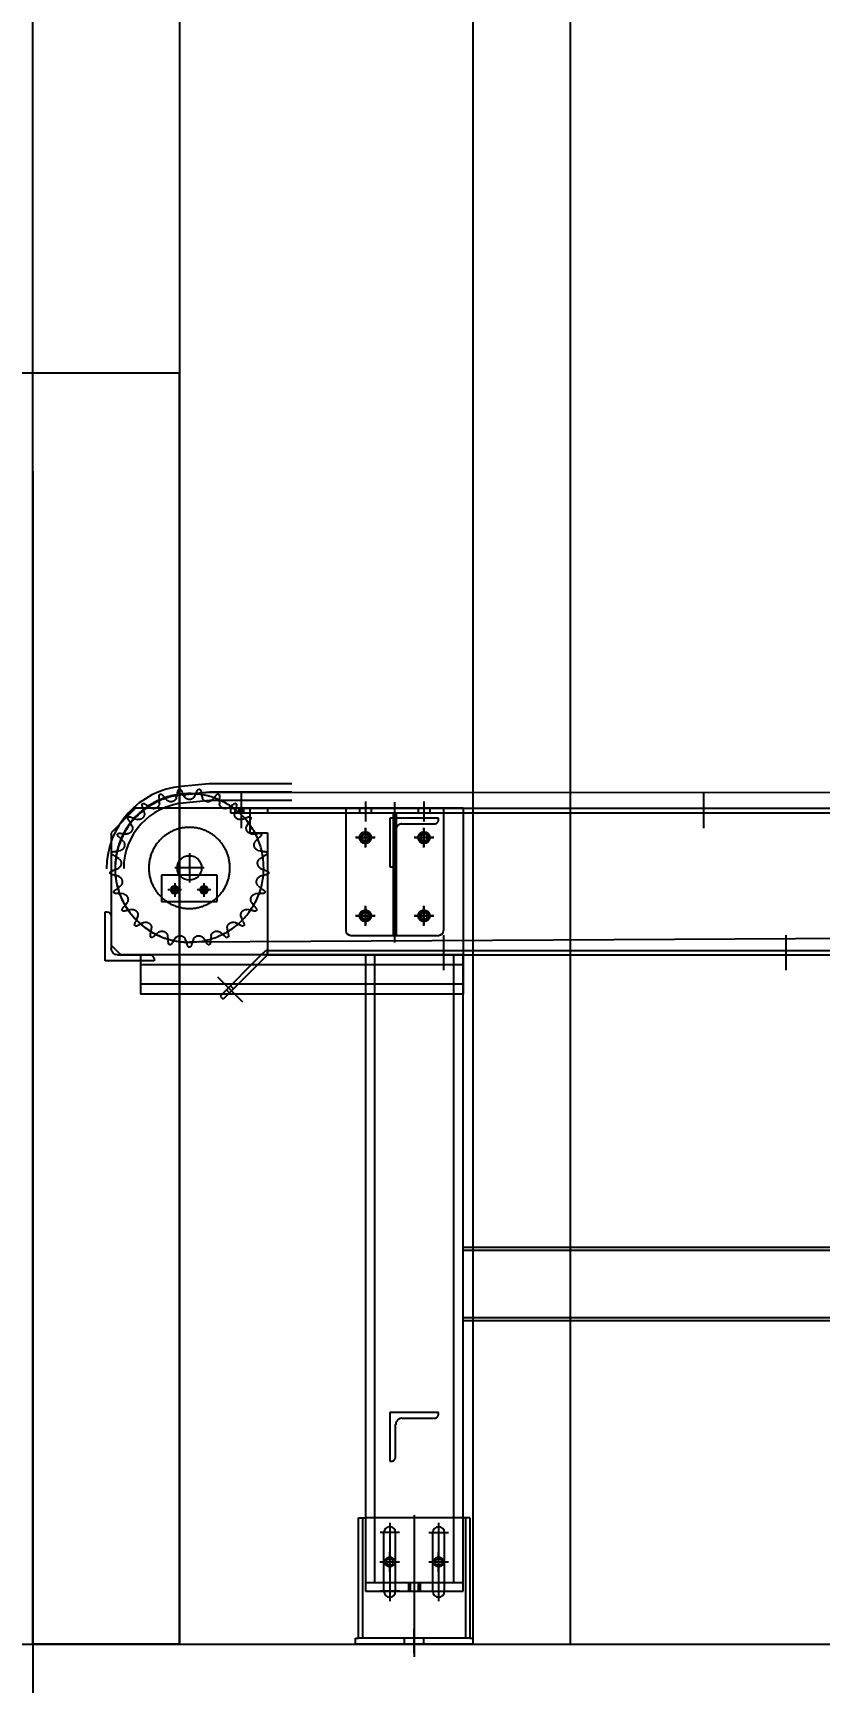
# Model space of a CAD drawing. Extents: x 0 to 210250, y -124674 to 148500.
# Drawn here: x 180977 to 181781, y -120342 to -118655 of the extents above; entities that cross this region are included whole.
import ezdxf

# ---------------------------------------------------------------- set-up
doc = ezdxf.new("R2010")
doc.units = 0
doc.header["$LTSCALE"] = 400
doc.header["$PDSIZE"] = 2
doc.linetypes.add('CENTER', pattern=[23, 20, -1, 1, -1])
doc.linetypes.add('HIDDEN', pattern=[9.525, 6.35, -3.175])
doc.layers.get('0').update_dxf_attribs({"linetype": 'CONTINUOUS'})
doc.layers.get('DEFPOINTS').update_dxf_attribs({"linetype": 'CONTINUOUS'})
for name, color, linetype in [('DIM', 2, 'CONTINUOUS'), ('GZ_3', 8, 'HIDDEN'), ('GZ_4', 4, 'CENTER'), ('GZ_Qoo02', 2, 'CONTINUOUS'), ('GZ_Qoo04', 4, 'CONTINUOUS'), ('GZ_Qoo06', 6, 'CONTINUOUS'), ('GZ_Qoo10', 181, 'CONTINUOUS'), ('WALL', 2, 'CONTINUOUS')]:
    doc.layers.add(name, color=color, linetype=linetype)
doc.styles.add('ROMANS', font='romans.shx', dxfattribs={"width": 0.8})
doc.styles.get("Standard").update_dxf_attribs({"font": 'ISOCP.SHX', "bigfont": 'CHINESET.SHX'})
doc.dimstyles.new('AM_ISO', dxfattribs={"dimscale": 300, "dimtxt": 3.5, "dimasz": 3.5, "dimexe": 1, "dimexo": 1, "dimgap": 1.5, "dimtad": 1, "dimdsep": 46, "dimtxsty": 'Standard', "dimcen": 0, "dimclrd": 256, "dimclre": 256, "dimclrt": 256, "dimadec": 0, "dimazin": 2, "dimtp": 0.1, "dimtm": 0.1, "dimtfac": 0.71, "dimtmove": 0, "dimatfit": 3, "dimfxl": 0, "dimlwd": -1, "dimlwe": -1, "dimarcsym": 0})

# ---------------------------------------------------------------- blocks, each defined once
blk = doc.blocks.new('A$C59AC08B8')
at = {"layer": 'WALL', "linetype": 'HIDDEN'}
blk.add_line((2337.27, 572.45), (2337.27, -1626.08), dxfattribs=at)
at = {"layer": 'WALL', "color": 3, "linetype": 'Continuous'}
blk.add_lwpolyline([(2337.27, -266.08), (2337.27, -336.08), (2467.27, -336.08), (2467.27, -266.08)], close=True, dxfattribs=at)
blk = doc.blocks.new('_DotSmall')
at = {"color": 0, "linetype": 'ByBlock', "const_width": 0.5}
blk.add_lwpolyline([(-0.0625, 0, 1), (0.0625, 0, 1)], format="xyb", close=True, dxfattribs=at)
blk = doc.blocks.new('*D234')
at = {"layer": 'DEFPOINTS', "color": 0, "transparency": 16777216}
for p in [(180576.6, -119003.3), (180976.6, -119003.3), (180976.6, -122752.7)]:
    blk.add_point(p, dxfattribs=at)
at = {"layer": 'DIM', "linetype": 'ByBlock', "transparency": 16777216}
for p, q in [((180576.6, -119103.3), (180576.6, -122852.7)), ((180976.6, -119103.3), (180976.6, -122852.7)), ((180276.6, -122752.7), (179179.5, -122752.7)), ((180976.6, -122752.7), (180576.6, -122752.7)), ((180976.6, -122752.7), (181576.6, -122752.7))]:
    blk.add_line(p, q, dxfattribs=at)
at = {"layer": 'DIM', "transparency": 16777216}
blk.add_solid([(180276.6, -122702.7), (180276.6, -122802.7), (180576.6, -122752.7)], dxfattribs=at)
at = {"layer": 'DIM', "transparency": 16777216, "xscale": 300, "yscale": 300, "zscale": 300, "rotation": 180}
blk.add_blockref('_DotSmall', (180976.6, -122752.7), dxfattribs=at)
at = {"layer": 'DIM', "transparency": 16777216, "insert": (179578.1, -122512.7), "char_height": 300, "attachment_point": 5, "style": 'ROMANS'}
blk.add_mtext('400', dxfattribs=at)
blk = doc.blocks.new('*D235')
at = {"layer": 'DEFPOINTS', "color": 0, "transparency": 16777216}
for p in [(180976.6, -120303.3), (181126.6, -120303.3), (181126.6, -122752.7)]:
    blk.add_point(p, dxfattribs=at)
at = {"layer": 'DIM', "linetype": 'ByBlock', "transparency": 16777216}
for p, q in [((180976.6, -120403.3), (180976.6, -122852.7)), ((181126.6, -120403.3), (181126.6, -122852.7)), ((180976.6, -122752.7), (180676.6, -122752.7)), ((180976.6, -122752.7), (181126.6, -122752.7)), ((181426.6, -122752.7), (181726.6, -122752.7))]:
    blk.add_line(p, q, dxfattribs=at)
at = {"layer": 'DIM', "transparency": 16777216}
blk.add_solid([(181426.6, -122702.7), (181426.6, -122802.7), (181126.6, -122752.7)], dxfattribs=at)
at = {"layer": 'DIM', "transparency": 16777216, "xscale": 300, "yscale": 300, "zscale": 300}
blk.add_blockref('_DotSmall', (180976.6, -122752.7), dxfattribs=at)
at = {"layer": 'DIM', "transparency": 16777216, "insert": (181051.6, -122512.7), "char_height": 300, "attachment_point": 5, "style": 'ROMANS'}
blk.add_mtext('150', dxfattribs=at)
blk = doc.blocks.new('*D236')
at = {"layer": 'DEFPOINTS', "color": 0, "transparency": 16777216}
for p in [(181126.6, -120303.3), (184976.6, -120503.3), (184976.6, -122752.7)]:
    blk.add_point(p, dxfattribs=at)
at = {"layer": 'DIM', "linetype": 'ByBlock', "transparency": 16777216}
for p, q in [((181126.6, -120403.3), (181126.6, -122852.7)), ((184976.6, -120603.3), (184976.6, -122852.7)), ((181426.6, -122752.7), (184676.6, -122752.7))]:
    blk.add_line(p, q, dxfattribs=at)
at = {"layer": 'DIM', "transparency": 16777216}
for points in [[(181426.6, -122702.7), (181426.6, -122802.7), (181126.6, -122752.7)], [(184676.6, -122702.7), (184676.6, -122802.7), (184976.6, -122752.7)]]:
    blk.add_solid(points, dxfattribs=at)
at = {"layer": 'DIM', "transparency": 16777216, "insert": (183051.6, -122512.7), "char_height": 300, "attachment_point": 5, "style": 'ROMANS'}
blk.add_mtext('3850', dxfattribs=at)
blk = doc.blocks.new('*D237')
at = {"layer": 'DEFPOINTS', "color": 0, "transparency": 16777216}
for p in [(180876.6, -120303.3), (180976.6, -120303.3), (180876.6, -121124)]:
    blk.add_point(p, dxfattribs=at)
at = {"layer": 'DIM', "linetype": 'ByBlock', "transparency": 16777216}
for p, q in [((180876.6, -120403.3), (180876.6, -121224)), ((180976.6, -120403.3), (180976.6, -121224)), ((180576.6, -121124), (179513.8, -121124)), ((180976.6, -121124), (180876.6, -121124)), ((181276.6, -121124), (181576.6, -121124))]:
    blk.add_line(p, q, dxfattribs=at)
at = {"layer": 'DIM', "transparency": 16777216}
for points in [[(180576.6, -121074), (180576.6, -121174), (180876.6, -121124)], [(181276.6, -121074), (181276.6, -121174), (180976.6, -121124)]]:
    blk.add_solid(points, dxfattribs=at)
at = {"layer": 'DIM', "transparency": 16777216, "insert": (179895.2, -120884), "char_height": 300, "attachment_point": 5, "style": 'ROMANS'}
blk.add_mtext('100', dxfattribs=at)
blk = doc.blocks.new('RS60T25')
for p, q in [((-30.6, 70), (-30.7, 65.7)), ((-22.6, 68.9), (-25.6, 71.9)), ((-12.2, 75.4), (-13.4, 71.3)), ((-4.8, 72.3), (-6.9, 76)), ((6.9, 76), (4.8, 72.3)), ((13.4, 71.3), (12.2, 75.4)), ((25.6, 71.9), (22.6, 68.9)), ((30.7, 65.7), (30.6, 70)), ((-53, 49.5), (-57.1, 50.7)), ((-47, 60.2), (-46, 56)), ((-39, 61.1), (-42.7, 63.3)), ((42.7, 63.3), (39, 61.1)), ((46, 56), (47, 60.2)), ((57.1, 50.7), (53, 49.5)), ((-63.6, 34.7), (-67.9, 34.9)), ((-60.5, 46.6), (-58.5, 42.8)), ((58.5, 42.8), (60.5, 46.6)), ((67.9, 34.9), (63.6, 34.7)), ((-70.3, 17.8), (-74.5, 17)), ((-70.2, 30), (-67.3, 26.9)), ((67.3, 26.9), (70.2, 30)), ((74.5, 17), (70.3, 17.8)), ((-75.5, 11.6), (-71.9, 9.3)), ((71.9, 9.3), (75.5, 11.6)), ((-72.5, -0.2), (-76.3, -2.1)), ((-76, -7.5), (-72, -8.9)), ((72, -8.9), (76, -7.5)), ((76.3, -2.1), (72.5, -0.2)), ((-70.2, -18.3), (-73.4, -21)), ((-71.7, -26.1), (-67.5, -26.5)), ((67.5, -26.5), (71.7, -26.1)), ((73.4, -21), (70.2, -18.3)), ((-63.4, -35.1), (-65.9, -38.6)), ((-63, -43.2), (-58.8, -42.4)), ((-52.7, -49.8), (-54.2, -53.8)), ((54.2, -53.8), (52.7, -49.8)), ((58.8, -42.4), (63, -43.2)), ((65.9, -38.6), (63.4, -35.1)), ((-50.3, -57.5), (-46.4, -55.7)), ((-38.6, -61.3), (-39.1, -65.6)), ((-34.4, -68.2), (-31.1, -65.5)), ((31.1, -65.5), (34.4, -68.2)), ((39.1, -65.6), (38.6, -61.3)), ((46.4, -55.7), (50.3, -57.5)), ((-22.2, -69), (-21.6, -73.2)), ((-16.4, -74.6), (-13.8, -71.2)), ((-4.3, -72.4), (-2.7, -76.3)), ((2.7, -76.3), (4.3, -72.4)), ((13.8, -71.2), (16.4, -74.6)), ((21.6, -73.2), (22.2, -69))]:
    blk.add_line(p, q)
blk.add_circle((0, 0), 41.5)
for centre, radius, start, end in [((-21.1, 72.7), 9.81, 166.0175, 190.7087), ((-46, 68), 15.6, 7.16, 10.7087), ((0, 0), 81.1, 111.6, 112.1883), ((0, 0), 81.1, 111.0117, 111.6), ((-34.4, 67.5), 9.81, 32.4913, 57.1825), ((-13, 81.1), 15.6, 212.4913, 216.04), ((-18.9, 73.6), 6.02, 231.8, 284.4), ((-18.9, 73.6), 6.02, 284.4, 337), ((-2.4, 75.7), 9.81, 151.6175, 176.3087), ((-27.7, 77.3), 15.6, 352.76, 356.3087), ((0, 0), 81.1, 97.2, 97.7883), ((0, 0), 81.1, 96.6117, 97.2), ((-16.5, 73.9), 9.81, 18.0913, 42.7825), ((7.6, 81.8), 15.6, 198.0913, 201.64), ((0, 76), 6.02, 217.4, 270), ((0, 76), 6.02, 270, 322.6), ((-7.6, 81.8), 15.6, 338.36, 341.9087), ((16.5, 73.9), 9.81, 137.2175, 161.9087), ((0, 0), 81.1, 82.8, 83.3883), ((0, 0), 81.1, 82.2117, 82.8), ((2.4, 75.7), 9.81, 3.6913, 28.3825), ((27.7, 77.3), 15.6, 183.6913, 187.24), ((18.9, 73.6), 6.02, 203, 255.6), ((18.9, 73.6), 6.02, 255.6, 308.2), ((13, 81.1), 15.6, 323.96, 327.5087), ((34.4, 67.5), 9.81, 122.8175, 147.5087), ((0, 0), 81.1, 68.4, 68.9883), ((0, 0), 81.1, 67.8117, 68.4), ((21.1, 72.7), 9.81, 349.2913, 13.9825), ((46, 68), 15.6, 169.2913, 172.84), ((0, 0), 81.1, 140.4, 140.9883), ((-53.5, 53.6), 9.81, 194.8175, 219.5087), ((0, 0), 81.1, 139.8117, 140.4), ((-62.7, 42.6), 9.81, 61.2913, 85.9825), ((-50.5, 64.8), 15.6, 241.2913, 244.84), ((-52, 55.4), 6.02, 260.6, 313.2), ((0, 0), 81.1, 126, 126.5883), ((-38.5, 65.2), 9.81, 180.4175, 205.1087), ((-52, 55.4), 6.02, 313.2, 5.8), ((0, 0), 81.1, 125.4117, 126), ((-61.5, 54.4), 15.6, 21.56, 25.1087), ((-50.1, 56.8), 9.81, 46.8913, 71.5825), ((-32.8, 75.3), 15.6, 226.8913, 230.44), ((-36.6, 66.6), 6.02, 246.2, 298.8), ((-36.6, 66.6), 6.02, 298.8, 351.4), ((36.6, 66.6), 6.02, 188.6, 241.2), ((36.6, 66.6), 6.02, 241.2, 293.8), ((32.8, 75.3), 15.6, 309.56, 313.1087), ((50.1, 56.8), 9.81, 108.4175, 133.1087), ((52, 55.4), 6.02, 174.2, 226.8), ((0, 0), 81.1, 54, 54.5883), ((61.5, 54.4), 15.6, 154.8913, 158.44), ((38.5, 65.2), 9.81, 334.8913, 359.5825), ((0, 0), 81.1, 53.4117, 54), ((52, 55.4), 6.02, 226.8, 279.4), ((50.5, 64.8), 15.6, 295.16, 298.7087), ((62.7, 42.6), 9.81, 94.0175, 118.7087), ((53.5, 53.6), 9.81, 320.4913, 345.1825), ((0, 0), 81.1, 39.6, 40.1883), ((0, 0), 81.1, 39.0117, 39.6), ((0, 0), 81.1, 154.8, 155.3883), ((-65.2, 38.6), 9.81, 209.2175, 233.9087), ((0, 0), 81.1, 154.2117, 154.8), ((-71.3, 25.6), 9.81, 75.6913, 100.3825), ((-65, 50.2), 15.6, 255.6913, 259.24), ((-64.2, 40.7), 6.02, 275, 327.6), ((-73.1, 37.4), 15.6, 35.96, 39.5087), ((-64.2, 40.7), 6.02, 327.6, 20.2), ((64.2, 40.7), 6.02, 159.8, 212.4), ((64.2, 40.7), 6.02, 212.4, 265), ((73.1, 37.4), 15.6, 140.4913, 144.04), ((65, 50.2), 15.6, 280.76, 284.3087), ((71.3, 25.6), 9.81, 79.6175, 104.3087), ((65.2, 38.6), 9.81, 306.0913, 330.7825), ((0, 0), 81.1, 25.2, 25.7883), ((0, 0), 81.1, 24.6117, 25.2), ((-75.4, 7.1), 9.81, 90.0913, 114.7825), ((-75.4, 32.5), 15.6, 270.0913, 273.64), ((-80.1, 18.1), 15.6, 50.36, 53.9087), ((-72.3, 23.5), 6.02, 289.4, 342), ((-72.3, 23.5), 6.02, 342, 34.6), ((72.3, 23.5), 6.02, 145.4, 198), ((72.3, 23.5), 6.02, 198, 250.6), ((80.1, 18.1), 15.6, 126.0913, 129.64), ((75.4, 32.5), 15.6, 266.36, 269.9087), ((75.4, 7.1), 9.81, 65.2175, 89.9087), ((0, 0), 81.1, 169.2, 169.7883), ((-72.7, 21.2), 9.81, 223.6175, 248.3087), ((0, 0), 81.1, 168.6117, 169.2), ((-82.1, -2.4), 15.6, 64.76, 68.3087), ((-75.8, 4.8), 6.02, 303.8, 356.4), ((-75.8, 4.8), 6.02, 356.4, 49), ((75.8, 4.8), 6.02, 131, 183.6), ((75.8, 4.8), 6.02, 183.6, 236.2), ((82.1, -2.4), 15.6, 111.6913, 115.24), ((72.7, 21.2), 9.81, 291.6913, 316.3825), ((0, 0), 81.1, 10.8, 11.3883), ((0, 0), 81.1, 10.2117, 10.8), ((-74.8, -11.9), 9.81, 104.4913, 129.1825), ((0, 0), 81.1, 183.0117, 183.6), ((0, 0), 81.1, 183.6, 184.1883), ((-75.7, 2.4), 9.81, 238.0175, 262.7087), ((-81.1, 12.7), 15.6, 284.4913, 288.04), ((-78.9, -22.8), 15.6, 79.16, 82.7087), ((-74.7, -14.2), 6.02, 10.8, 63.4), ((-74.7, -14.2), 6.02, 318.2, 10.8), ((74.7, -14.2), 6.02, 169.2, 221.8), ((74.7, -14.2), 6.02, 116.6, 169.2), ((78.9, -22.8), 15.6, 97.2913, 100.84), ((81.1, 12.7), 15.6, 251.96, 255.5087), ((75.7, 2.4), 9.81, 277.2913, 301.9825), ((74.8, -11.9), 9.81, 50.8175, 75.5087), ((0, 0), 81.1, 355.8117, 356.4), ((0, 0), 81.1, 356.4, 356.9883), ((-69.5, -30.1), 9.81, 118.8913, 143.5825), ((0, 0), 81.1, 197.4117, 198), ((0, 0), 81.1, 198, 198.5883), ((-73.9, -16.5), 9.81, 252.4175, 277.1087), ((-81.8, -7.9), 15.6, 298.8913, 302.44), ((-70.8, -41.7), 15.6, 93.56, 97.1087), ((-68.8, -32.4), 6.02, 25.2, 77.8), ((-68.8, -32.4), 6.02, 332.6, 25.2), ((68.8, -32.4), 6.02, 154.8, 207.4), ((68.8, -32.4), 6.02, 102.2, 154.8), ((70.8, -41.7), 15.6, 82.8913, 86.44), ((73.9, -16.5), 9.81, 262.8913, 287.5825), ((81.8, -7.9), 15.6, 237.56, 241.1087), ((69.5, -30.1), 9.81, 36.4175, 61.1087), ((0, 0), 81.1, 341.4117, 342), ((0, 0), 81.1, 342, 342.5883), ((-59.8, -46.4), 9.81, 133.2913, 157.9825), ((0, 0), 81.1, 211.8117, 212.4), ((0, 0), 81.1, 212.4, 212.9883), ((-67.5, -34.4), 9.81, 266.8175, 291.5087), ((-77.2, -28), 15.6, 313.2913, 316.84), ((-58.2, -58), 15.6, 107.96, 111.5087), ((-58.6, -48.4), 6.02, 39.6, 92.2), ((-58.6, -48.4), 6.02, 347, 39.6), ((58.6, -48.4), 6.02, 140.4, 193), ((58.6, -48.4), 6.02, 87.8, 140.4), ((58.2, -58), 15.6, 68.4913, 72.04), ((67.5, -34.4), 9.81, 248.4913, 273.1825), ((77.2, -28), 15.6, 223.16, 226.7087), ((59.8, -46.4), 9.81, 22.0175, 46.7087), ((0, 0), 81.1, 327.0117, 327.6), ((0, 0), 81.1, 327.6, 328.1883), ((-46.4, -59.9), 9.81, 147.6913, 172.3825), ((0, 0), 81.1, 226.2117, 226.8), ((0, 0), 81.1, 226.8, 227.3883), ((-56.8, -50.1), 9.81, 281.2175, 305.9087), ((-67.8, -46.3), 15.6, 327.6913, 331.24), ((-41.9, -70.6), 15.6, 122.36, 125.9087), ((-44.7, -61.5), 6.02, 54, 106.6), ((-44.7, -61.5), 6.02, 1.4, 54), ((-30.1, -69.5), 9.81, 162.0913, 186.7825), ((-54.2, -61.7), 15.6, 342.0913, 345.64), ((-28, -70.7), 6.02, 68.4, 121), ((-28, -70.7), 6.02, 15.8, 68.4), ((28, -70.7), 6.02, 111.6, 164.2), ((28, -70.7), 6.02, 59, 111.6), ((44.7, -61.5), 6.02, 126, 178.6), ((54.2, -61.7), 15.6, 194.36, 197.9087), ((30.1, -69.5), 9.81, 353.2175, 17.9087), ((44.7, -61.5), 6.02, 73.4, 126), ((41.9, -70.6), 15.6, 54.0913, 57.64), ((56.8, -50.1), 9.81, 234.0913, 258.7825), ((67.8, -46.3), 15.6, 208.76, 212.3087), ((46.4, -59.9), 9.81, 7.6175, 32.3087), ((0, 0), 81.1, 312.6117, 313.2), ((0, 0), 81.1, 313.2, 313.7883), ((0, 0), 81.1, 240.6117, 241.2), ((0, 0), 81.1, 241.2, 241.7883), ((-42.6, -62.6), 9.81, 295.6175, 320.3087), ((-23.1, -78.8), 15.6, 136.76, 140.3087), ((-37.1, -73.3), 15.6, 356.4913, 0.04), ((-11.8, -74.8), 9.81, 176.4913, 201.1825), ((0, 0), 81.1, 255.0117, 255.6), ((0, 0), 81.1, 255.6, 256.1883), ((-25.7, -71.3), 9.81, 310.0175, 334.7087), ((-2.7, -82.1), 15.6, 151.16, 154.7087), ((-9.5, -75.4), 6.02, 82.8, 135.4), ((-9.5, -75.4), 6.02, 30.2, 82.8), ((-17.8, -80.2), 15.6, 10.8913, 14.44), ((7.1, -75.4), 9.81, 190.8913, 215.5825), ((0, 0), 81.1, 269.4117, 270), ((0, 0), 81.1, 270, 270.5883), ((-7.1, -75.4), 9.81, 324.4175, 349.1087), ((17.8, -80.2), 15.6, 165.56, 169.1087), ((9.5, -75.4), 6.02, 97.2, 149.8), ((9.5, -75.4), 6.02, 44.6, 97.2), ((2.7, -82.1), 15.6, 25.2913, 28.84), ((25.7, -71.3), 9.81, 205.2913, 229.9825), ((0, 0), 81.1, 283.8117, 284.4), ((0, 0), 81.1, 284.4, 284.9883), ((11.8, -74.8), 9.81, 338.8175, 3.5087), ((37.1, -73.3), 15.6, 179.96, 183.5087), ((23.1, -78.8), 15.6, 39.6913, 43.24), ((42.6, -62.6), 9.81, 219.6913, 244.3825), ((0, 0), 81.1, 298.2117, 298.8), ((0, 0), 81.1, 298.8, 299.3883)]:
    blk.add_arc(centre, radius, start, end)
at = {"layer": 'GZ_4'}
blk.add_circle((0, 0), 76, dxfattribs=at)
blk = doc.blocks.new('M10 牙')
blk.add_circle((0, 0), 3.5)
at = {"layer": 'GZ_3'}
blk.add_circle((0, 0), 5, dxfattribs=at)
at = {"layer": 'GZ_4'}
for p, q in [((-10.1, 0), (10.1, 0)), ((0, -10.1), (0, 10.1))]:
    blk.add_line(p, q, dxfattribs=at)
blk = doc.blocks.new('L-F50X50X6')
for p, q in [((1.5, 50), (0, 50)), ((0, 50), (0, 0)), ((6, 12.5), (6, 45.5)), ((0, 0), (50, 0)), ((45.5, 6), (12.5, 6)), ((50, 0), (50, 1.5))]:
    blk.add_line(p, q)
for centre, radius, start, end in [((1.5, 45.5), 4.5, 0, 90), ((12.5, 12.5), 6.5, 180, 270), ((45.5, 1.5), 4.5, 0, 90)]:
    blk.add_arc(centre, radius, start, end)
blk = doc.blocks.new('SCR1-64560521')
blk.add_circle((0, 0), 2.5)
at = {"layer": 'GZ_3'}
blk.add_arc((0, 0), 3, 255, 195, dxfattribs=at)
at = {"layer": 'GZ_4'}
for p, q in [((-3.6, 0), (3.6, 0)), ((0, 3.6), (0, -3.6))]:
    blk.add_line(p, q, dxfattribs=at)
blk = doc.blocks.new('A$C15852625-1')
for p, q in [((35.5, 399.3), (10.5, 374.3)), ((370.5, 399.3), (35.5, 399.3)), ((132.5, 399.3), (3020.5, 399.3)), ((370.5, 399.3), (370.5, 249.3)), ((10.5, 374.3), (10.5, 259.3)), ((10.5, 259.3), (20.5, 249.3)), ((170.5, 249.3), (170.5, 253.8)), ((370.5, 249.3), (20.5, 249.3)), ((164.1, 249.3), (122, 207.1)), ((170.5, 249.3), (125.1, 204)), ((170.5, 249.3), (1015.5, 249.3)), ((122, 207.1), (125.1, 204))]:
    blk.add_line(p, q)
blk.add_circle((90.5, 338.3), 12.5)
at = {"layer": 'GZ_3'}
for p, q in [((132.5, 399.3), (132.5, 394.8)), ((132.5, 399.3), (170.5, 399.3)), ((132.5, 394.8), (3020.5, 394.8)), ((141, 399.3), (141, 394.8)), ((141.8, 399.3), (141.8, 394.8)), ((145.2, 399.3), (145.2, 394.8)), ((146, 399.3), (146, 394.8)), ((152.5, 399.3), (152.5, 374.3)), ((170.5, 399.3), (170.5, 394.8)), ((152.5, 374.3), (170.5, 374.3)), ((170.5, 374.3), (170.5, 249.3)), ((164.1, 249.3), (168.6, 253.8)), ((170.5, 253.8), (168.6, 253.8)), ((170.5, 253.8), (2950.5, 253.8)), ((128.3, 213.5), (131.5, 210.3)), ((132.6, 217.7), (135.8, 214.6))]:
    blk.add_line(p, q, dxfattribs=at)
at = {"layer": 'GZ_4'}
for p, q in [((143.5, 415.1), (143.5, 379.1)), ((300.5, 405.3), (300.5, 262)), ((616.5, 415.1), (616.5, 379.1)), ((105.5, 338.3), (75.5, 338.3)), ((90.5, 353.3), (90.5, 323.3)), ((350.5, 269.6), (350.5, 233.6)), ((700.5, 269.6), (700.5, 233.6)), ((119.3, 226.8), (144.8, 201.3))]:
    blk.add_line(p, q, dxfattribs=at)
at = {"xscale": -1}
for name, p in [('M10 牙', (270.5, 369.3)), ('M10 牙', (330.5, 369.3)), ('SCR1-64560521', (75.5, 315.8)), ('SCR1-64560521', (105.5, 315.8)), ('M10 牙', (270.5, 289.3)), ('M10 牙', (330.5, 289.3))]:
    blk.add_blockref(name, p, dxfattribs=at)
at = {"xscale": -1, "rotation": 270}
blk.add_blockref('L-F50X50X6', (4.5, 243.3), dxfattribs=at)
blk = doc.blocks.new('A$C0D192D92')
at = {"layer": 'GZ_Qoo02'}
for p, q in [((-280, 40), (-280, 0)), ((-280, 40), (50, 40)), ((50, 40), (50, 0)), ((-280, 30), (50, 30)), ((-280, 10), (50, 10)), ((-280, 0), (50, 0))]:
    blk.add_line(p, q, dxfattribs=at)
blk = doc.blocks.new('A$C1B676047-1')
for p, q in [((-599, 819.4), (-599, 168.4)), ((-499, 168.4), (-499, 819.4)), ((-499, 520.4), (671, 520.4)), ((-499, 445.4), (671, 445.4)), ((-599, 168.4), (-499, 168.4))]:
    blk.add_line(p, q)
at = {"layer": 'GZ_3'}
for p, q in [((-589.5, 819.4), (-589.5, 177.4)), ((-508.5, 177.4), (-508.5, 819.4)), ((-499, 517.2), (671, 517.2)), ((-499, 448.6), (671, 448.6)), ((-599, 177.4), (-499, 177.4)), ((-555, 177.4), (-555, 168.4)), ((-553.3, 177.4), (-553.3, 168.4)), ((-544.8, 177.4), (-544.8, 168.4)), ((-543, 177.4), (-543, 168.4))]:
    blk.add_line(p, q, dxfattribs=at)
at = {"layer": 'GZ_4'}
blk.add_line((-549, 188.4), (-549, 157.3), dxfattribs=at)
for name, p in [('A$C15852625-1', (-869.5, 570.1)), ('M10 牙', (-574, 198.4)), ('M10 牙', (-524, 198.4))]:
    blk.add_blockref(name, p)
at = {"xscale": -1}
blk.add_blockref('A$C0D192D92', (-779, 779.4), dxfattribs=at)
at = {"layer": 'GZ_3', "rotation": 270.0000000000001}
for p in [(-574, 959.4), (-574, 351.4)]:
    blk.add_blockref('L-F50X50X6', p, dxfattribs=at)
blk = doc.blocks.new('A$C06CE2DE4')
for p, q in [((0, 27), (0, 0)), ((57, 27), (0, 27)), ((57, 0), (57, 27)), ((0, 0), (57, 0))]:
    blk.add_line(p, q)
for centre in [(13.5, 12), (43.5, 12)]:
    blk.add_circle(centre, 4)
at = {"layer": 'GZ_4'}
for p, q in [((13.5, 19), (13.5, 5)), ((43.5, 5), (43.5, 19)), ((20.5, 12), (6.5, 12)), ((50.5, 12), (36.5, 12))]:
    blk.add_line(p, q, dxfattribs=at)
blk = doc.blocks.new('A$C356F1CE9-5')
for p, q in [((-80, 30), (20, 30)), ((-80, 30), (-80, -95)), ((20, 30), (20, -95)), ((-75, -100), (15, -100))]:
    blk.add_line(p, q)
for centre in [(-60, 0), (0, 0), (-60, -80), (0, -80)]:
    blk.add_circle(centre, 6)
for centre, start, end in [((-75, -95), 180, 270), ((15, -95), 270, 0)]:
    blk.add_arc(centre, 5, start, end)
at = {"layer": 'GZ_3'}
for p, q in [((-80, 25.5), (20, 25.5)), ((-66, 30), (-66, 25.5)), ((-54, 30), (-54, 25.5)), ((-31.6, 25.5), (-31.6, -100)), ((-28.4, 25.5), (-28.4, -100)), ((-6, 30), (-6, 25.5)), ((6, 30), (6, 25.5))]:
    blk.add_line(p, q, dxfattribs=at)
at = {"layer": 'GZ_4'}
for p, q in [((-60, 37), (-60, 16.4)), ((-30, 36.1), (-30, -105.8)), ((0, 37), (0, 16.4)), ((-69.6, 0), (-50.4, 0)), ((-60, 9.6), (-60, -9.6)), ((-9.6, 0), (9.6, 0)), ((0, 9.6), (0, -9.6)), ((-69.6, -80), (-50.4, -80)), ((-60, -70.4), (-60, -89.6)), ((-9.6, -80), (9.6, -80)), ((0, -70.4), (0, -89.6))]:
    blk.add_line(p, q, dxfattribs=at)
blk = doc.blocks.new('A$C2E147C35-1')
for p, q in [((68, 41), (68, 164)), ((68, 164), (75, 164)), ((182, 164), (75, 164)), ((182, 164), (182, 41)), ((94, 89), (94, 149)), ((106, 89), (106, 149)), ((144, 89), (144, 149)), ((156, 89), (156, 149)), ((65, 41), (68, 41)), ((65, 35), (65, 41)), ((185, 35), (65, 35)), ((182, 41), (68, 41)), ((182, 41), (185, 41)), ((185, 41), (185, 35))]:
    blk.add_line(p, q)
for centre, start, end in [((100, 149), 0, 180), ((150, 149), 0, 180), ((100, 89), 180, 0), ((150, 89), 180, 0)]:
    blk.add_arc(centre, 6, start, end)
at = {"layer": 'GZ_3'}
for p, q in [((72.5, 41), (72.5, 164)), ((177.5, 164), (177.5, 41)), ((115, 35), (115, 41)), ((135, 35), (135, 41))]:
    blk.add_line(p, q, dxfattribs=at)
at = {"layer": 'GZ_4'}
for p, q in [((100, 159), (100, 79)), ((125, 167), (125, 22)), ((150, 159), (150, 79)), ((110, 149), (90, 149)), ((110, 149), (90, 149)), ((140, 149), (160, 149)), ((140, 149), (160, 149)), ((110, 89), (90, 89)), ((140, 89), (160, 89)), ((125, 25.6), (125, 50.4))]:
    blk.add_line(p, q, dxfattribs=at)
blk = doc.blocks.new('A$C19BA73F2')
at = {"layer": 'GZ_4'}
blk.add_lwpolyline([(189.4, 78.4), (105.2, 78.4), (77.6, 75.8, 0.387031), (8.8, 0.2, 0.387031)], format="xyb", dxfattribs=at)
at = {"layer": 'GZ_Qoo06'}
for points in [[(189.4, 87), (104.7, 87), (76.8, 84.4, 0.387031), (0, 0, 1)], [(189.4, 69.8), (105.6, 69.8), (78.5, 67.3, 0.387031), (17.5, 0.3, 0.387031)]]:
    blk.add_lwpolyline(points, format="xyb", dxfattribs=at)
blk = doc.blocks.new('A$C1B6760474-1')
at = {"layer": 'GZ_4'}
blk.add_lwpolyline([(3025.5, 40, -1), (3025.5, -112), (1370, -106.1, 0.416291), (1312.1, -164), (1316, -285, -1), (1164, -285), (1167.9, -164, 0.433054), (1110, -106.1), (80, -112, -0.959609), (72.9, 38.8), (100.4, 41.4), (3025.5, 40)], format="xyb", dxfattribs=at)
for name, p in [('A$C1B676047-1', (859, -944.4)), ('A$C19BA73F2', (-4.7, -37)), ('A$C06CE2DE4', (51.5, -70.5))]:
    blk.add_blockref(name, p)
at = {"layer": 'GZ_3', "xscale": -1}
blk.add_blockref('RS60T25', (80, -36), dxfattribs=at)
at = {"layer": 'GZ_Qoo04'}
blk.add_blockref('A$C2E147C35-1', (185, -865), dxfattribs=at)
at = {"layer": 'GZ_Qoo10'}
blk.add_blockref('A$C356F1CE9-5', (320, -5), dxfattribs=at)

msp = doc.modelspace()

# ---------------------------------------------------------------- linework, layer by layer
for points in [[(181126.643, -120303.335), (180976.643, -120303.335), (180976.643, -96674.557), (181126.643, -96674.557)], [(181426.643, -120303.335), (181526.643, -120303.335), (181526.643, -97663.335), (181426.643, -97663.335)]]:
    msp.add_lwpolyline(points, close=True)

# ---------------------------------------------------------------- block references
at = {"color": 0, "xscale": 10, "yscale": 10, "zscale": 10, "rotation": 90}
msp.add_blockref('A$C59AC08B8', (177765.854, -143675.994), dxfattribs=at)
msp.add_blockref('A$C1B6760474-1', (181056.643, -119473.335))

# ---------------------------------------------------------------- dimensions: what is measured, and where the dimension line sits
at = {"layer": 'DIM'}
for base, p1, p2, override, picture, middle in [((180976.643, -122752.709), (180576.643, -119003.335), (180976.643, -119003.335), {"dimscale": 100, "dimtxt": 3, "dimasz": 3, "dimgap": 0.9, "dimtxsty": 'ROMANS', "dimblk2": 'DotSmall', "dimsah": 1, "dimfxl": 10}, '*D234', (179578.072, -122752.709)), ((181126.643, -122752.709), (180976.643, -120303.335), (181126.643, -120303.335), {"dimscale": 100, "dimtxt": 3, "dimasz": 3, "dimgap": 0.9, "dimtxsty": 'ROMANS', "dimblk1": 'DotSmall', "dimsah": 1, "dimfxl": 10}, '*D235', (181051.643, -122752.709))]:
    dim = msp.add_linear_dim(base=base, p1=p1, p2=p2, dimstyle='AM_ISO', override=override, dxfattribs=at)
    dim.commit()
    dim.dimension.update_dxf_attribs({"geometry": picture, "text_midpoint": middle, "dimtype": 160})
for base, p1, p2, override, picture, middle in [((180876.643, -121124.04), (180976.643, -120303.335), (180876.643, -120303.335), {"dimscale": 100, "dimtxt": 3, "dimasz": 3, "dimgap": 0.9, "dimdec": 0, "dimtxsty": 'ROMANS', "dimfxl": 10}, '*D237', (179895.215, -120884.04)), ((184976.643, -122752.709), (181126.643, -120303.335), (184976.643, -120503.335), {"dimscale": 100, "dimtxt": 3, "dimasz": 3, "dimgap": 0.9, "dimtxsty": 'ROMANS', "dimfxl": 10}, '*D236', (183051.643, -122512.709))]:
    dim = msp.add_linear_dim(base=base, p1=p1, p2=p2, dimstyle='AM_ISO', override=override, dxfattribs=at)
    dim.commit()
    dim.dimension.update_dxf_attribs({"geometry": picture, "text_midpoint": middle})

doc.saveas('drawing.dxf')
